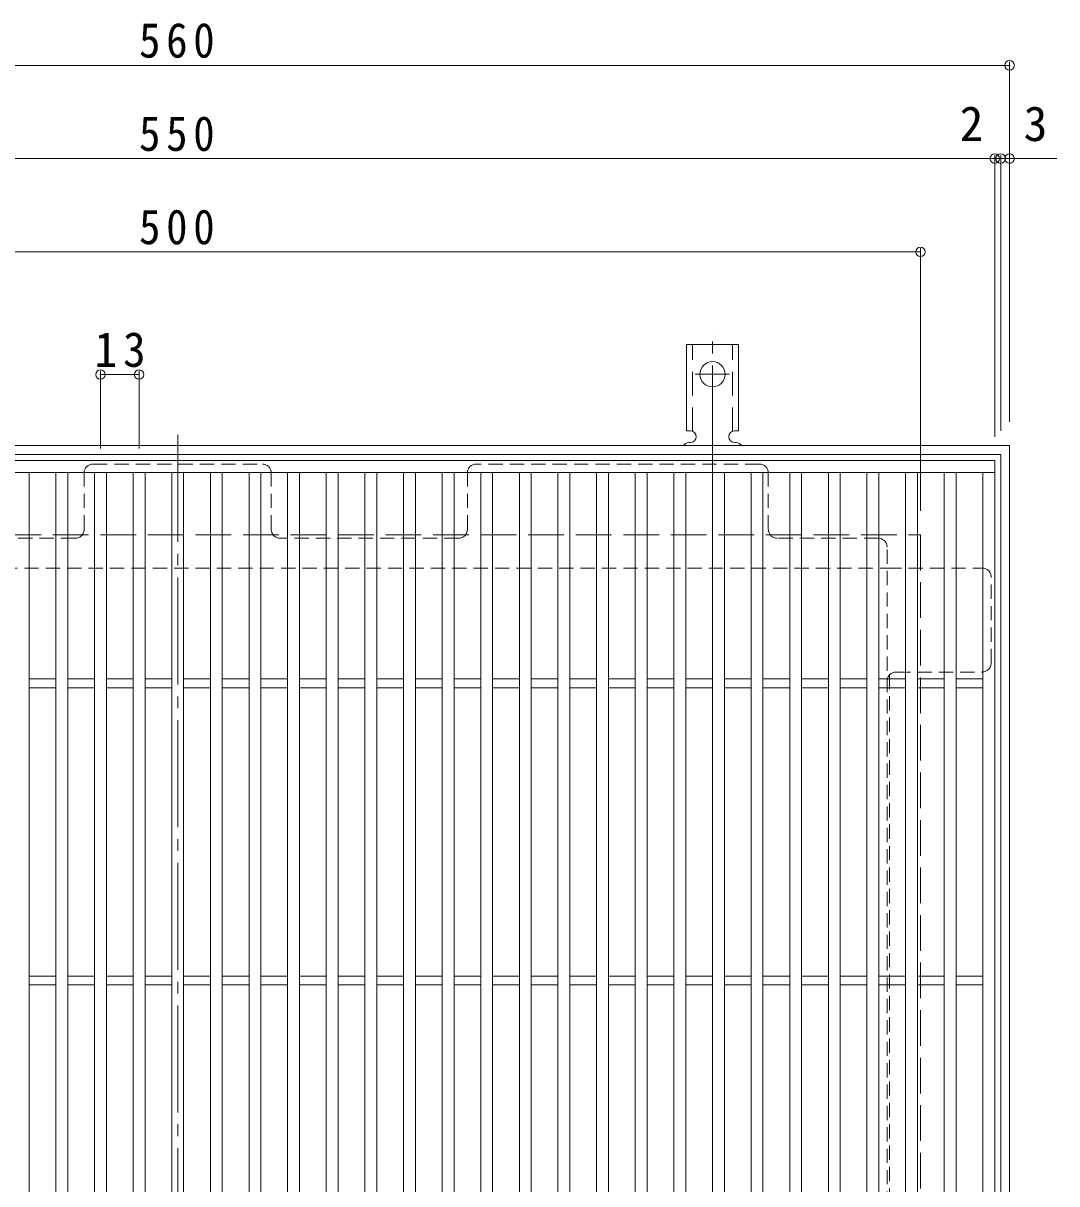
# Model space of a CAD drawing. Units: millimetres at full size, sheet at 1:4; details may follow other scales. Extents: x -912 to 1076, y -781 to 765.
# Drawn here: x -546.7 to -198.8, y 374.7 to 765.3 of the extents above; entities that cross this region are included whole.
import ezdxf
from ezdxf.enums import TextEntityAlignment as Align

# ---------------------------------------------------------------- set-up
doc = ezdxf.new("R2010")
doc.units = ezdxf.units.MM
doc.header["$LTSCALE"] = 4
doc.header["$PDMODE"] = 32
doc.header["$PDSIZE"] = 3.2
for name, pattern in [('CHAIN2', [12, 9, -1, 1, -1]), ('DASHED1', [1.8, 1.2, -0.6]), ('DASHED2', [3, 2, -1]), ('DASHED3', [4, 3, -1])]:
    doc.linetypes.add(name, pattern=pattern)
for name, color, linetype, lineweight in [('A-1_躯体', 2, 'Continuous', 9), ('A-2_仕上', 3, 'Continuous', 9), ('A-4_その他', 7, 'Continuous', 9), ('A-7_ハッチ', 2, 'Continuous', 9), ('A-A_ﾊｯﾁ-ﾜｸ', 3, 'Continuous', 9)]:
    doc.layers.add(name, color=color, linetype=linetype, lineweight=lineweight)
doc.styles.add('ＭＳ ゴシック', font='')
doc.styles.get('ＭＳ ゴシック').set_extended_font_data('MS Gothic')

msp = doc.modelspace()

# ---------------------------------------------------------------- linework, layer by layer
at = {"layer": 'A-1_躯体'}
for p, q in [((-774.713, 623.162), (-214.713, 623.162)), ((-214.713, 623.162), (-214.713, 63.162)), ((-771.713, 620.162), (-217.713, 620.162)), ((-217.713, 620.162), (-217.713, 66.162))]:
    msp.add_line(p, q, dxfattribs=at)
at = {"layer": 'A-1_躯体', "linetype": 'DASHED3'}
for p, q in [((-744.713, 593.161), (-244.713, 593.161)), ((-244.713, 593.161), (-244.713, 93.162))]:
    msp.add_line(p, q, dxfattribs=at)
at = {"layer": 'A-2_仕上'}
for p, q in [((-769.713, 618.162), (-219.713, 618.162)), ((-219.713, 618.162), (-219.713, 68.162)), ((-769.713, 614.161), (-219.713, 614.161)), ((-544.713, 72.162), (-544.713, 614.161)), ((-535.713, 72.162), (-535.713, 614.161)), ((-531.713, 72.162), (-531.713, 614.161)), ((-522.713, 72.162), (-522.713, 614.161)), ((-518.713, 72.162), (-518.713, 614.161)), ((-509.713, 72.162), (-509.713, 614.161)), ((-505.713, 72.162), (-505.713, 614.161)), ((-496.713, 72.162), (-496.713, 614.161)), ((-492.713, 72.162), (-492.713, 614.161)), ((-483.713, 72.162), (-483.713, 614.161)), ((-479.713, 72.162), (-479.713, 614.161)), ((-470.713, 72.162), (-470.713, 614.161)), ((-466.713, 72.162), (-466.713, 614.161)), ((-457.713, 72.162), (-457.713, 614.161)), ((-453.713, 72.162), (-453.713, 614.161)), ((-444.713, 72.162), (-444.713, 614.161)), ((-440.713, 72.162), (-440.713, 614.161)), ((-431.713, 72.162), (-431.713, 614.161)), ((-427.713, 72.162), (-427.713, 614.161)), ((-418.713, 72.162), (-418.713, 614.161)), ((-414.713, 72.162), (-414.713, 614.161)), ((-405.713, 72.162), (-405.713, 614.161)), ((-401.713, 72.162), (-401.713, 614.161)), ((-392.713, 72.162), (-392.713, 614.161)), ((-388.713, 76.162), (-388.713, 614.161)), ((-379.713, 85.162), (-379.713, 614.161)), ((-375.713, 89.162), (-375.713, 614.161)), ((-366.713, 98.162), (-366.713, 614.161)), ((-362.713, 102.162), (-362.713, 614.161)), ((-353.713, 111.162), (-353.713, 614.161)), ((-349.713, 115.162), (-349.713, 614.161)), ((-340.713, 124.162), (-340.713, 614.161)), ((-336.713, 128.162), (-336.713, 614.161)), ((-327.713, 137.162), (-327.713, 614.161)), ((-323.713, 141.162), (-323.713, 614.161)), ((-314.713, 150.162), (-314.713, 614.161)), ((-310.713, 154.162), (-310.713, 614.161)), ((-301.713, 163.162), (-301.713, 614.161)), ((-297.713, 614.161), (-297.713, 167.162)), ((-288.713, 614.161), (-288.713, 176.162)), ((-284.713, 614.161), (-284.713, 180.162)), ((-275.713, 614.161), (-275.713, 189.162)), ((-271.713, 614.161), (-271.713, 193.162)), ((-262.713, 202.163), (-262.713, 614.161)), ((-258.713, 206.163), (-258.713, 614.161)), ((-249.713, 215.163), (-249.713, 614.161)), ((-245.713, 219.163), (-245.713, 614.161)), ((-236.713, 228.163), (-236.713, 614.161)), ((-232.713, 232.163), (-232.713, 614.161)), ((-223.713, 241.162), (-223.713, 614.161)), ((-544.713, 544.662), (-535.713, 544.662)), ((-531.713, 544.662), (-522.713, 544.662)), ((-518.713, 544.662), (-509.713, 544.662)), ((-505.713, 544.662), (-496.713, 544.662)), ((-492.713, 544.662), (-483.713, 544.662)), ((-479.713, 544.662), (-470.713, 544.662)), ((-466.713, 544.662), (-457.713, 544.662)), ((-453.713, 544.662), (-444.713, 544.662)), ((-440.713, 544.662), (-431.713, 544.662)), ((-427.713, 544.662), (-418.713, 544.662)), ((-414.713, 544.662), (-405.713, 544.662)), ((-401.713, 544.662), (-392.713, 544.662)), ((-388.713, 544.662), (-379.713, 544.662)), ((-375.713, 544.662), (-366.713, 544.662)), ((-362.713, 544.662), (-353.713, 544.662)), ((-349.713, 544.662), (-340.713, 544.662)), ((-336.713, 544.662), (-327.713, 544.662)), ((-323.713, 544.662), (-314.713, 544.662)), ((-310.713, 544.662), (-301.713, 544.662)), ((-297.713, 544.662), (-288.713, 544.662)), ((-284.713, 544.662), (-275.713, 544.662)), ((-271.713, 544.662), (-262.713, 544.662)), ((-258.713, 544.662), (-249.713, 544.662)), ((-245.713, 544.662), (-236.713, 544.662)), ((-232.713, 544.662), (-223.712, 544.662)), ((-544.713, 541.662), (-535.713, 541.662)), ((-531.713, 541.662), (-522.713, 541.662)), ((-518.713, 541.662), (-509.713, 541.662)), ((-505.713, 541.662), (-496.713, 541.662)), ((-492.713, 541.662), (-483.713, 541.662)), ((-479.713, 541.662), (-470.713, 541.662)), ((-466.713, 541.662), (-457.713, 541.662)), ((-453.713, 541.662), (-444.713, 541.662)), ((-440.713, 541.662), (-431.713, 541.662)), ((-427.713, 541.662), (-418.713, 541.662)), ((-414.713, 541.662), (-405.713, 541.662)), ((-401.713, 541.662), (-392.713, 541.662)), ((-388.713, 541.662), (-379.713, 541.662)), ((-375.713, 541.662), (-366.713, 541.662)), ((-362.713, 541.662), (-353.713, 541.662)), ((-349.713, 541.662), (-340.713, 541.662)), ((-336.713, 541.662), (-327.713, 541.662)), ((-323.713, 541.662), (-314.713, 541.662)), ((-310.713, 541.662), (-301.713, 541.662)), ((-297.713, 541.662), (-288.713, 541.662)), ((-284.713, 541.662), (-275.713, 541.662)), ((-271.713, 541.662), (-262.713, 541.662)), ((-258.713, 541.662), (-249.713, 541.662)), ((-245.713, 541.662), (-236.713, 541.662)), ((-232.713, 541.662), (-223.712, 541.662)), ((-544.713, 444.662), (-535.713, 444.662)), ((-544.713, 441.662), (-535.713, 441.662)), ((-531.713, 444.662), (-522.713, 444.662)), ((-531.713, 441.662), (-522.713, 441.662)), ((-518.713, 444.662), (-509.713, 444.662)), ((-518.713, 441.662), (-509.713, 441.662)), ((-505.713, 444.662), (-496.713, 444.662)), ((-505.713, 441.662), (-496.713, 441.662)), ((-492.713, 444.662), (-483.713, 444.662)), ((-492.713, 441.662), (-483.713, 441.662)), ((-479.713, 444.662), (-470.713, 444.662)), ((-479.713, 441.662), (-470.713, 441.662)), ((-466.713, 444.662), (-457.713, 444.662)), ((-466.713, 441.662), (-457.713, 441.662)), ((-453.713, 444.662), (-444.713, 444.662)), ((-453.713, 441.662), (-444.713, 441.662)), ((-440.713, 444.662), (-431.713, 444.662)), ((-440.713, 441.662), (-431.713, 441.662)), ((-427.713, 444.662), (-418.713, 444.662)), ((-427.713, 441.662), (-418.713, 441.662)), ((-414.713, 444.662), (-405.713, 444.662)), ((-414.713, 441.662), (-405.713, 441.662)), ((-401.713, 444.662), (-392.713, 444.662)), ((-401.713, 441.662), (-392.713, 441.662)), ((-388.713, 444.662), (-379.713, 444.662)), ((-388.713, 441.662), (-379.713, 441.662)), ((-375.713, 444.662), (-366.713, 444.662)), ((-375.713, 441.662), (-366.713, 441.662)), ((-362.713, 444.662), (-353.713, 444.662)), ((-362.713, 441.662), (-353.713, 441.662)), ((-349.713, 444.662), (-340.713, 444.662)), ((-349.713, 441.662), (-340.713, 441.662)), ((-336.713, 444.662), (-327.713, 444.662)), ((-336.713, 441.662), (-327.713, 441.662)), ((-323.713, 444.662), (-314.713, 444.662)), ((-323.713, 441.662), (-314.713, 441.662)), ((-310.713, 444.662), (-301.713, 444.662)), ((-310.713, 441.662), (-301.713, 441.662)), ((-297.713, 444.662), (-288.713, 444.662)), ((-297.713, 441.662), (-288.713, 441.662)), ((-284.713, 444.662), (-275.713, 444.662)), ((-284.713, 441.662), (-275.713, 441.662)), ((-271.713, 444.662), (-262.713, 444.662)), ((-271.713, 441.662), (-262.713, 441.662)), ((-258.713, 444.662), (-249.713, 444.662)), ((-258.713, 441.662), (-249.713, 441.662)), ((-245.713, 444.662), (-236.713, 444.662)), ((-245.713, 441.662), (-236.713, 441.662)), ((-232.713, 444.662), (-223.712, 444.662)), ((-232.713, 441.662), (-223.712, 441.662))]:
    msp.add_line(p, q, dxfattribs=at)
at = {"layer": 'A-4_その他'}
for p, q in [((-774.713, 751.125), (-214.713, 751.125)), ((-214.713, 752.325), (-214.713, 631.162)), ((-769.713, 719.736), (-219.713, 719.736)), ((-219.713, 720.936), (-219.713, 626.162)), ((-219.713, 719.736), (-217.713, 719.736)), ((-217.713, 720.936), (-217.713, 628.162)), ((-217.713, 719.736), (-198.822, 719.736)), ((-744.713, 688.348), (-244.713, 688.348)), ((-244.713, 689.548), (-244.713, 601.161)), ((-520.713, 648.267), (-520.713, 622.161)), ((-507.713, 647.067), (-520.713, 647.067)), ((-507.713, 648.267), (-507.713, 622.161))]:
    msp.add_line(p, q, dxfattribs=at)
for p in [(-214.713, 751.125), (-219.713, 719.736), (-217.713, 719.736), (-214.713, 719.736), (-244.713, 688.348), (-520.713, 647.067), (-507.713, 647.067)]:
    msp.add_point(p, dxfattribs=at)
at = {"layer": 'A-7_ハッチ', "linetype": 'CHAIN2'}
msp.add_line((-494.713, 626.759), (-494.713, 59.565), dxfattribs=at)
at = {"layer": 'A-7_ハッチ', "linetype": 'DASHED1'}
for p, q in [((-526.213, 594.966), (-526.213, 613.966)), ((-523.213, 616.966), (-466.213, 616.966)), ((-463.213, 594.966), (-463.213, 613.966)), ((-397.213, 594.966), (-397.213, 613.966)), ((-298.914, 616.966), (-394.213, 616.966)), ((-295.914, 594.966), (-295.914, 613.966)), ((-529.213, 591.966), (-589.213, 591.966)), ((-400.213, 591.966), (-460.213, 591.966)), ((-258.913, 591.966), (-292.914, 591.966)), ((-255.913, 208.963), (-255.913, 588.966)), ((-733.513, 581.966), (-255.913, 581.966)), ((-255.913, 581.966), (-223.909, 581.966)), ((-220.909, 549.965), (-220.909, 578.966)), ((-252.913, 546.965), (-223.909, 546.965)), ((-255.113, 546.009), (-255.113, 361.623))]:
    msp.add_line(p, q, dxfattribs=at)
for centre, start, end in [((-523.213, 613.966), 90, 180), ((-466.213, 613.966), 0, 90), ((-394.213, 613.966), 90, 180), ((-298.914, 613.966), 0, 90), ((-529.213, 594.966), 270, 0), ((-460.213, 594.966), 180, 270), ((-400.213, 594.966), 270, 0), ((-292.914, 594.966), 180, 270), ((-258.913, 588.966), 0, 90), ((-223.909, 578.966), 0, 90), ((-252.913, 543.965), 90, 180), ((-223.909, 549.965), 270, 0)]:
    msp.add_arc(centre, 3, start, end, dxfattribs=at)
at = {"layer": 'A-A_ﾊｯﾁ-ﾜｸ', "color": 7, "linetype": 'CHAIN2'}
for p, q in [((-314.713, 614.161), (-314.713, 662.162)), ((-308.937, 647.162), (-320.489, 647.162))]:
    msp.add_line(p, q, dxfattribs=at)
at = {"layer": 'A-A_ﾊｯﾁ-ﾜｸ'}
for p, q in [((-323.463, 628.162), (-323.463, 657.162)), ((-323.463, 657.162), (-305.963, 657.162)), ((-305.963, 628.162), (-305.963, 657.162)), ((-323.463, 628.162), (-322.213, 628.162)), ((-305.963, 628.162), (-307.213, 628.162)), ((-322.208, 624.162), (-322.721, 624.162)), ((-306.713, 624.162), (-307.213, 624.162))]:
    msp.add_line(p, q, dxfattribs=at)
at = {"layer": 'A-A_ﾊｯﾁ-ﾜｸ', "linetype": 'DASHED2'}
for p, q in [((-321.463, 628.016), (-321.463, 657.162)), ((-307.963, 628.016), (-307.963, 657.162))]:
    msp.add_line(p, q, dxfattribs=at)
at = {"layer": 'A-A_ﾊｯﾁ-ﾜｸ'}
msp.add_circle((-314.713, 647.162), 4.25, dxfattribs=at)
for centre, start, end in [((-322.213, 626.162), 270.13329, 90), ((-307.213, 626.162), 90, 270), ((-322.713, 622.162), 90.24162, 150.00072), ((-306.713, 622.162), 29.99951, 89.72403)]:
    msp.add_arc(centre, 2, start, end, dxfattribs=at)

# ---------------------------------------------------------------- texts
at = {"layer": 'A-4_その他', "color": 2, "style": 'ＭＳ ゴシック'}
for s, p in [('2', (-231.513, 722.136)), ('3', (-209.973, 722.136))]:
    msp.add_text(s, height=11.73, dxfattribs=at).set_placement(p, align=Align.BOTTOM_LEFT)
at = {"layer": 'A-4_その他', "color": 2, "char_height": 11.73, "attachment_point": 7, "style": 'ＭＳ ゴシック'}
for s, insert in [('\\T1.27;\\W0.9;560', (-507.713, 753.525)), ('\\T1.27;\\W0.9;550', (-507.713, 722.136)), ('\\T1.27;\\W0.9;500', (-507.713, 690.748)), ('\\T1.27;\\W0.95;13', (-522.713, 649.467))]:
    msp.add_mtext(s, dxfattribs=dict(at, insert=insert))

doc.saveas('drawing.dxf')
